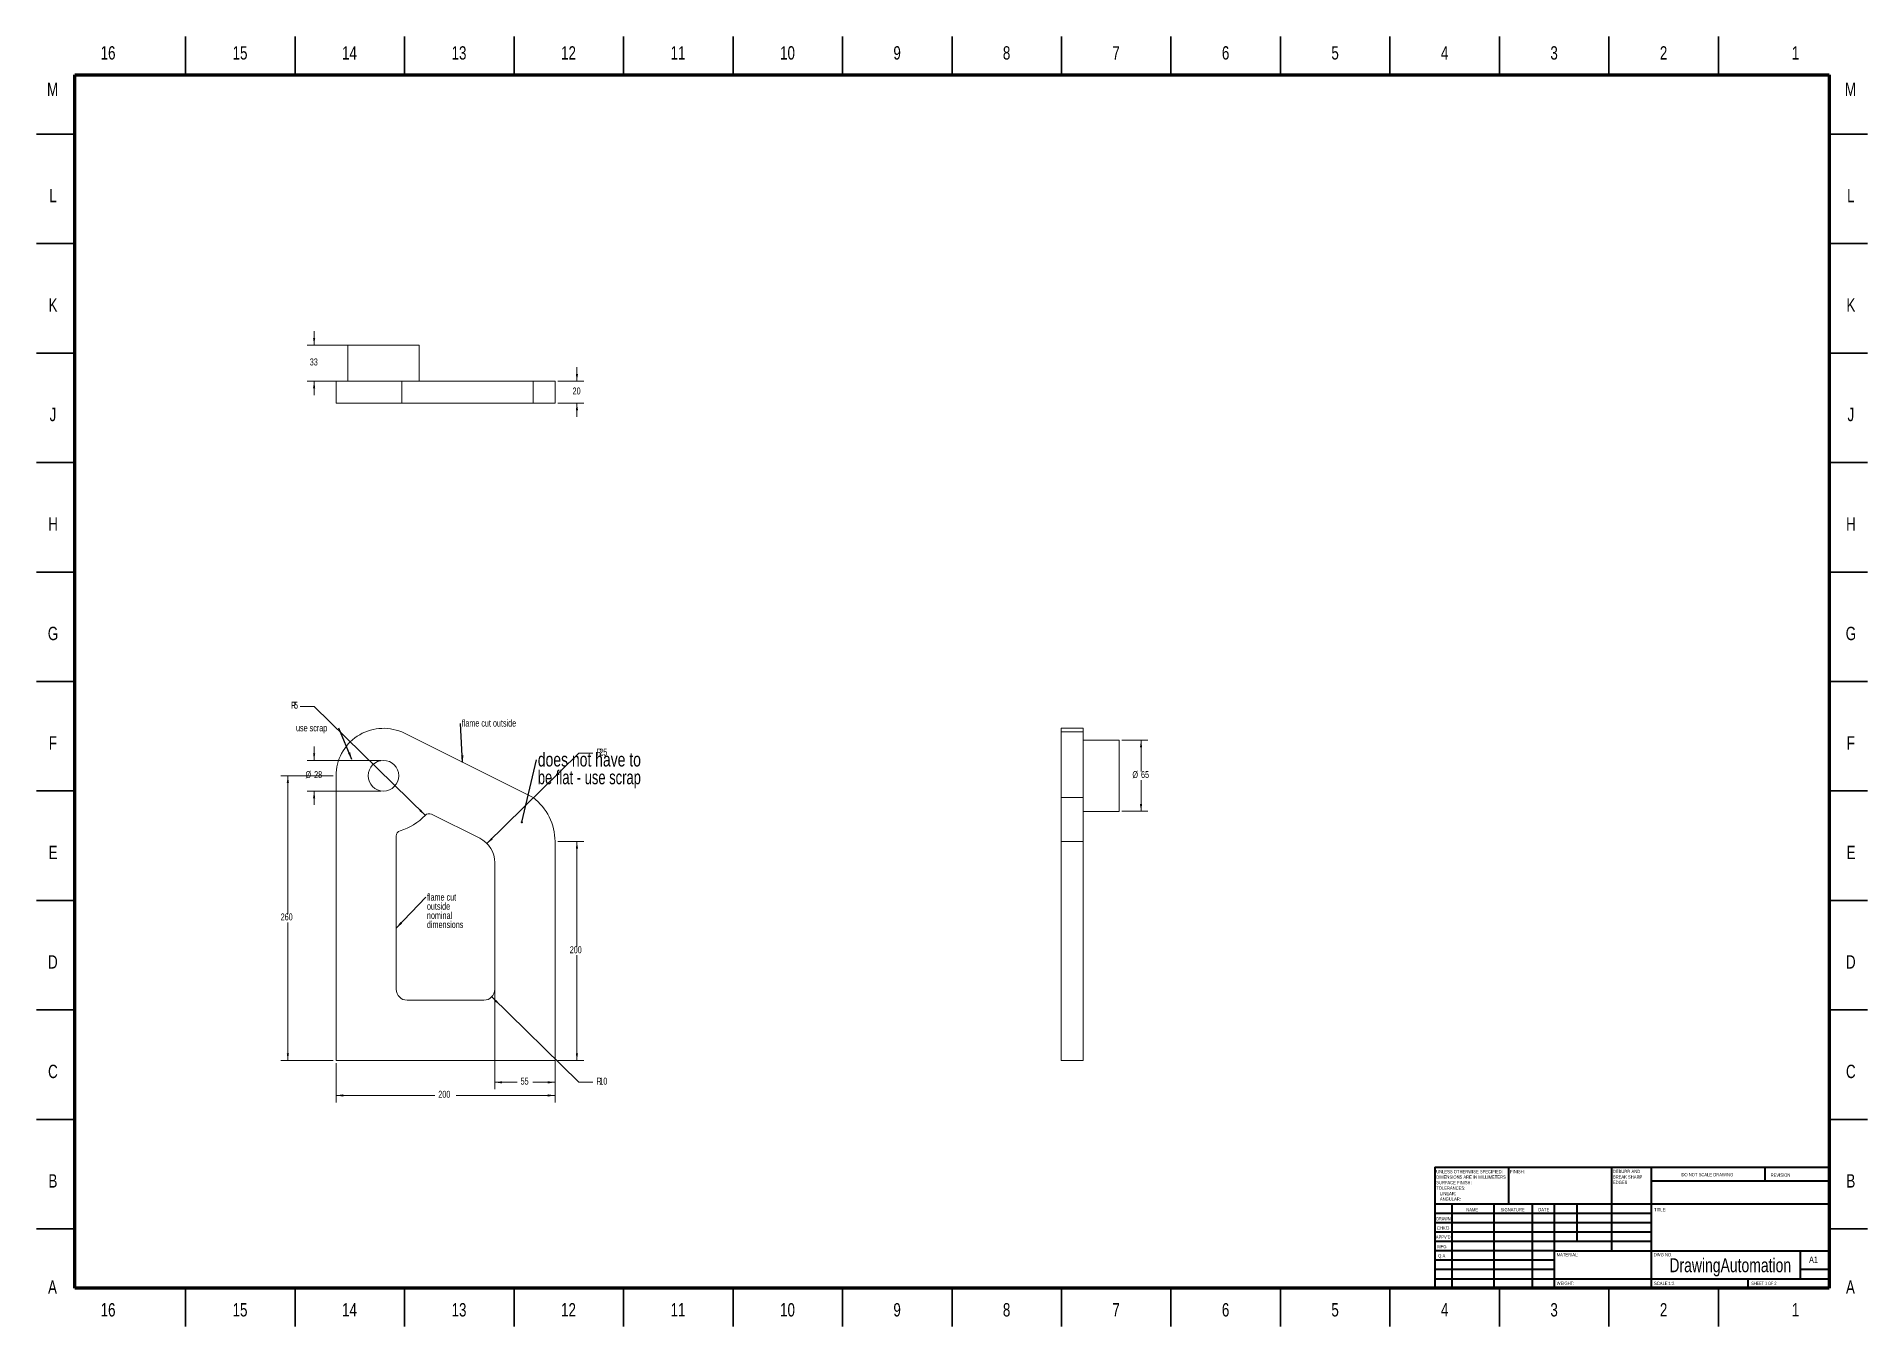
# Model space of a CAD drawing. Header units: millimetres. Extents: x 2 to 838, y 2 to 592.
import ezdxf

# ---------------------------------------------------------------- set-up
doc = ezdxf.new("R2010")
doc.units = ezdxf.units.MM
doc.styles.add('SLDTEXTSTYLE0', font='TXT', dxfattribs={"width": 0.75})
doc.styles.add('SLDTEXTSTYLE1', font='TXT', dxfattribs={"width": 0.686449})
doc.styles.add('SLDTEXTSTYLE2', font='TXT', dxfattribs={"width": 0.6875})
doc.styles.add('SLDTEXTSTYLE3', font='TXT', dxfattribs={"width": 0.697368})
doc.dimstyles.new('SLDDIMSTYLE0', dxfattribs={"dimtxt": 3.175, "dimasz": 3.302, "dimexe": 0, "dimexo": 0.0625, "dimgap": 0.79375, "dimtad": 0, "dimtih": 1, "dimtoh": 1, "dimlfac": 2, "dimrnd": 1e-09, "dimzin": 12, "dimdsep": 46, "dimtxsty": 'SLDTEXTSTYLE0', "dimsah": 1, "dimcen": 0.09, "dimadec": 0, "dimazin": 3, "dimtfac": 1, "dimtofl": 0, "dimtmove": 0, "dimatfit": 3, "dimfxl": 1, "dimfrac": 2, "dimtolj": 1, "dimtzin": 12, "dimarcsym": 0})
doc.dimstyles.new('SLDDIMSTYLE1', dxfattribs={"dimtxt": 3.175, "dimasz": 3.302, "dimexe": 0, "dimexo": 0.0625, "dimgap": 0.79375, "dimtad": 0, "dimtih": 1, "dimtoh": 1, "dimlfac": 2, "dimrnd": 1e-09, "dimzin": 12, "dimdsep": 46, "dimtxsty": 'SLDTEXTSTYLE0', "dimsah": 1, "dimcen": 0, "dimadec": 0, "dimazin": 3, "dimtfac": 1, "dimtofl": 0, "dimtmove": 0, "dimatfit": 3, "dimfxl": 1, "dimfrac": 2, "dimtolj": 1, "dimtzin": 12, "dimarcsym": 0})
doc.dimstyles.new('SLDDIMSTYLE2', dxfattribs={"dimtxt": 3.175, "dimasz": 3.302, "dimexe": 0, "dimexo": 0.0625, "dimgap": 0.79375, "dimtad": 0, "dimtih": 1, "dimtoh": 1, "dimlfac": 2, "dimrnd": 1e-09, "dimzin": 12, "dimdsep": 46, "dimtxsty": 'SLDTEXTSTYLE0', "dimsah": 1, "dimcen": 0.09, "dimadec": 0, "dimazin": 3, "dimtfac": 1, "dimtmove": 0, "dimatfit": 0, "dimfxl": 1, "dimfrac": 2, "dimtolj": 1, "dimtzin": 12, "dimarcsym": 0})
doc.dimstyles.new('SLDDIMSTYLE3', dxfattribs={"dimtxt": 0.18, "dimasz": 3.302, "dimexe": 0, "dimexo": 0.0625, "dimgap": 0, "dimtad": 0, "dimtih": 1, "dimtoh": 1, "dimdec": 0, "dimrnd": 1e-09, "dimzin": 0, "dimdsep": 46, "dimtxsty": 'Standard', "dimsah": 1, "dimcen": 0.09, "dimadec": 0, "dimazin": 0, "dimtfac": 3.302, "dimtdec": 0, "dimtofl": 0, "dimtmove": 0, "dimatfit": 3, "dimfxl": 1, "dimfrac": 2, "dimtolj": 1, "dimtzin": 0, "dimarcsym": 0})
doc.dimstyles.new('SLDDIMSTYLE4', dxfattribs={"dimtxt": 0.18, "dimasz": 1.016, "dimexe": 0, "dimexo": 0.0625, "dimgap": 0, "dimtad": 0, "dimtih": 1, "dimtoh": 1, "dimdec": 0, "dimrnd": 1e-09, "dimzin": 0, "dimdsep": 46, "dimtxsty": 'Standard', "dimblk1": 'DOT', "dimblk2": 'DOT', "dimsah": 1, "dimcen": 0.09, "dimadec": 0, "dimazin": 0, "dimtfac": 1.016, "dimtdec": 0, "dimtofl": 0, "dimtmove": 0, "dimatfit": 3, "dimldrblk": 'DOT', "dimfxl": 1, "dimfrac": 2, "dimtolj": 1, "dimtzin": 0, "dimarcsym": 0})

# ---------------------------------------------------------------- blocks, each defined once
blk = doc.blocks.new('SW_NOTE_0')
at = {"color": 0, "linetype": 'Continuous', "lineweight": 0, "char_height": 1.5, "attachment_point": 1, "style": 'SLDTEXTSTYLE0'}
for s, insert in [('UNLESS OTHERWISE SPECIFIED:', (0, 1.93)), ('TOLERANCES:', (0, -5.57)), ('SURFACE FINISH:', (0, -3.07)), ('DIMENSIONS ARE IN MILLIMETERS', (0, -0.57)), ('LINEAR:', (1.69, -8.07)), ('ANGULAR:', (1.69, -10.57))]:
    blk.add_mtext(s, dxfattribs=dict(at, insert=insert))
blk = doc.blocks.new('SW_NOTE_1')
at = {"color": 0, "linetype": 'Continuous', "lineweight": 0, "char_height": 1.5, "attachment_point": 1, "style": 'SLDTEXTSTYLE0'}
for s, insert in [('DEBURR AND', (0, 1.93)), ('BREAK SHARP', (0, -0.57)), ('EDGES', (0, -3.07))]:
    blk.add_mtext(s, dxfattribs=dict(at, insert=insert))
blk = doc.blocks.new('_D')
at = {"color": 7, "linetype": 'Continuous', "lineweight": 0}
for p, q in [((137.96, 253.96), (114.05, 253.96)), ((117.22, 253.96), (117.22, 190.93)), ((117.22, 123.96), (117.22, 186.98)), ((137.96, 123.96), (114.05, 123.96))]:
    blk.add_line(p, q, dxfattribs=at)
for points in [[(117.22, 253.96), (116.72, 250.65), (117.73, 250.65)], [(117.22, 123.96), (117.73, 127.26), (116.72, 127.26)]]:
    blk.add_solid(points, dxfattribs=at)
at = {"color": 7, "linetype": 'Continuous', "lineweight": 0, "insert": (113.94, 191.08), "char_height": 3.175, "attachment_point": 1, "style": 'SLDTEXTSTYLE0'}
blk.add_mtext('260', dxfattribs=at)
blk = doc.blocks.new('_D_1')
at = {"color": 7, "linetype": 'Continuous', "lineweight": 0}
for p, q in [((240.5, 223.96), (252.4, 223.96)), ((249.22, 223.96), (249.22, 175.93)), ((249.22, 123.96), (249.22, 171.98)), ((240.5, 123.96), (252.4, 123.96))]:
    blk.add_line(p, q, dxfattribs=at)
for points in [[(249.22, 223.96), (248.72, 220.65), (249.73, 220.65)], [(249.22, 123.96), (249.73, 127.26), (248.72, 127.26)]]:
    blk.add_solid(points, dxfattribs=at)
at = {"color": 7, "linetype": 'Continuous', "lineweight": 0, "insert": (245.94, 176.08), "char_height": 3.175, "attachment_point": 1, "style": 'SLDTEXTSTYLE0'}
blk.add_mtext('200', dxfattribs=at)
blk = doc.blocks.new('_D_2')
at = {"color": 7, "linetype": 'Continuous', "lineweight": 0}
for p, q in [((139.22, 122.69), (139.22, 104.78)), ((239.22, 122.69), (239.22, 104.78)), ((139.22, 107.96), (184.35, 107.96)), ((239.22, 107.96), (194.1, 107.96))]:
    blk.add_line(p, q, dxfattribs=at)
for points in [[(139.22, 107.96), (142.53, 107.45), (142.53, 108.46)], [(239.22, 107.96), (235.92, 108.46), (235.92, 107.45)]]:
    blk.add_solid(points, dxfattribs=at)
at = {"color": 7, "linetype": 'Continuous', "lineweight": 0, "insert": (185.94, 110.08), "char_height": 3.175, "attachment_point": 1, "style": 'SLDTEXTSTYLE0'}
blk.add_mtext('200', dxfattribs=at)
blk = doc.blocks.new('_D_3')
at = {"color": 7, "linetype": 'Continuous', "lineweight": 0}
for p, q in [((211.72, 185.44), (211.72, 110.78)), ((239.22, 185.44), (239.22, 110.78)), ((211.72, 113.96), (221.91, 113.96)), ((239.22, 113.96), (229.04, 113.96))]:
    blk.add_line(p, q, dxfattribs=at)
for points in [[(211.72, 113.96), (215.03, 113.45), (215.03, 114.46)], [(239.22, 113.96), (235.92, 114.46), (235.92, 113.45)]]:
    blk.add_solid(points, dxfattribs=at)
at = {"color": 7, "linetype": 'Continuous', "lineweight": 0, "insert": (223.5, 116.08), "char_height": 3.175, "attachment_point": 1, "style": 'SLDTEXTSTYLE0'}
blk.add_mtext('55', dxfattribs=at)
blk = doc.blocks.new('_D_4')
at = {"color": 7, "linetype": 'Continuous', "lineweight": 0}
for p, q in [((210.3, 152.96), (250.17, 113.96)), ((250.17, 113.96), (256.52, 113.96))]:
    blk.add_line(p, q, dxfattribs=at)
blk.add_solid([(210.3, 152.96), (212.3, 150.29), (213.01, 151.01)], dxfattribs=at)
at = {"color": 7, "linetype": 'Continuous', "lineweight": 0, "attachment_point": 1, "style": 'SLDTEXTSTYLE0'}
for s, insert, char_height in [('R', (258.11, 116.08), 3.17), ('10', (259.43, 116.08), 3.175)]:
    blk.add_mtext(s, dxfattribs=dict(at, insert=insert, char_height=char_height))
blk = doc.blocks.new('_D_5')
at = {"color": 7, "linetype": 'Continuous', "lineweight": 0}
for p, q in [((208.15, 222.99), (250.17, 264.24)), ((250.17, 264.24), (256.52, 264.24))]:
    blk.add_line(p, q, dxfattribs=at)
blk.add_solid([(208.15, 222.99), (210.86, 224.94), (210.15, 225.67)], dxfattribs=at)
at = {"color": 7, "linetype": 'Continuous', "lineweight": 0, "attachment_point": 1, "style": 'SLDTEXTSTYLE0'}
for s, insert, char_height in [('R', (258.11, 266.35), 3.17), ('25', (259.43, 266.35), 3.175)]:
    blk.add_mtext(s, dxfattribs=dict(at, insert=insert, char_height=char_height))
blk = doc.blocks.new('_D_6')
at = {"color": 7, "linetype": 'Continuous', "lineweight": 0}
for p, q in [((129.2, 285.62), (122.85, 285.62)), ((179.95, 235.91), (129.2, 285.62))]:
    blk.add_line(p, q, dxfattribs=at)
blk.add_solid([(179.95, 235.91), (177.95, 238.58), (177.24, 237.86)], dxfattribs=at)
at = {"color": 7, "linetype": 'Continuous', "lineweight": 0, "char_height": 3.17, "attachment_point": 1, "style": 'SLDTEXTSTYLE0'}
for s, insert in [('R', (118.64, 287.74)), ('5', (119.95, 287.74))]:
    blk.add_mtext(s, dxfattribs=dict(at, insert=insert))
blk = doc.blocks.new('_D_7')
at = {"color": 7, "linetype": 'Continuous', "lineweight": 0}
for p, q in [((159.62, 260.96), (126.05, 260.96)), ((129.22, 260.96), (129.22, 267.31)), ((159.62, 246.96), (126.05, 246.96)), ((129.22, 246.96), (129.22, 240.61))]:
    blk.add_line(p, q, dxfattribs=at)
for points in [[(129.22, 260.96), (129.73, 264.26), (128.72, 264.26)], [(129.22, 246.96), (128.72, 243.65), (129.73, 243.65)]]:
    blk.add_solid(points, dxfattribs=at)
at = {"color": 7, "linetype": 'Continuous', "lineweight": 0, "char_height": 3.175, "attachment_point": 1, "style": 'SLDTEXTSTYLE0'}
for s, insert in [('%%c', (125.28, 256.08)), ('28', (129.22, 256.08))]:
    blk.add_mtext(s, dxfattribs=dict(at, insert=insert))
blk = doc.blocks.new('SW_NOTE_2')
at = {"color": 0, "linetype": 'Continuous', "lineweight": 0, "insert": (-19.61, 1.74), "char_height": 3.175, "attachment_point": 1, "style": 'SLDTEXTSTYLE0'}
blk.add_mtext('use scrap', dxfattribs=at)
blk = doc.blocks.new('SW_NOTE_3')
at = {"color": 0, "linetype": 'Continuous', "lineweight": 0, "char_height": 6.35, "attachment_point": 1}
for s, insert, style in [('does not have to', (0.54, 3.25), 'SLDTEXTSTYLE0'), ('be flat - use scrap', (0.54, -4.86), 'SLDTEXTSTYLE3')]:
    blk.add_mtext(s, dxfattribs=dict(at, insert=insert, style=style))
blk = doc.blocks.new('_DOT')
at = {"color": 0, "linetype": 'ByBlock', "lineweight": -2}
blk.add_line((-0.5, 0), (-1, 0), dxfattribs=at)
at = {"color": 0, "linetype": 'ByBlock', "const_width": 0.5}
blk.add_lwpolyline([(-0.25, 0, 1), (0.25, 0, 1)], format="xyb", close=True, dxfattribs=at)
blk = doc.blocks.new('SW_NOTE_4')
at = {"color": 0, "linetype": 'Continuous', "lineweight": 0, "insert": (0.54, 1.71), "char_height": 3.175, "attachment_point": 1, "style": 'SLDTEXTSTYLE0'}
blk.add_mtext('flame cut outside', dxfattribs=at)
blk = doc.blocks.new('SW_NOTE_5')
at = {"color": 0, "linetype": 'Continuous', "lineweight": 0, "char_height": 3.175, "attachment_point": 1, "style": 'SLDTEXTSTYLE0'}
for s, insert in [('flame cut', (0.51, 1.57)), ('outside', (0.51, -2.61)), ('nominal', (0.51, -6.78)), ('dimensions', (0.51, -10.96))]:
    blk.add_mtext(s, dxfattribs=dict(at, insert=insert))
blk = doc.blocks.new('_D_8')
at = {"color": 7, "linetype": 'Continuous', "lineweight": 0}
for p, q in [((129.22, 450.64), (129.22, 456.99)), ((175.87, 450.64), (126.05, 450.64)), ((175.87, 434.14), (126.05, 434.14)), ((129.22, 434.14), (129.22, 427.79))]:
    blk.add_line(p, q, dxfattribs=at)
for points in [[(129.22, 450.64), (129.73, 453.94), (128.72, 453.94)], [(129.22, 434.14), (128.72, 430.84), (129.73, 430.84)]]:
    blk.add_solid(points, dxfattribs=at)
at = {"color": 7, "linetype": 'Continuous', "lineweight": 0, "insert": (127.25, 444.51), "char_height": 3.175, "attachment_point": 1, "style": 'SLDTEXTSTYLE0'}
blk.add_mtext('33', dxfattribs=at)
blk = doc.blocks.new('_D_9')
at = {"color": 7, "linetype": 'Continuous', "lineweight": 0}
for p, q in [((249.22, 434.14), (249.22, 440.49)), ((240.5, 434.14), (252.4, 434.14)), ((240.5, 424.14), (252.4, 424.14)), ((249.22, 424.14), (249.22, 417.79))]:
    blk.add_line(p, q, dxfattribs=at)
for points in [[(249.22, 434.14), (249.73, 437.44), (248.72, 437.44)], [(249.22, 424.14), (248.72, 420.84), (249.73, 420.84)]]:
    blk.add_solid(points, dxfattribs=at)
at = {"color": 7, "linetype": 'Continuous', "lineweight": 0, "insert": (247.25, 431.26), "char_height": 3.175, "attachment_point": 1, "style": 'SLDTEXTSTYLE0'}
blk.add_mtext('20', dxfattribs=at)
blk = doc.blocks.new('_D_10')
at = {"color": 7, "linetype": 'Continuous', "lineweight": 0}
for p, q in [((498.1, 270.21), (510, 270.21)), ((506.82, 270.21), (506.82, 255.93)), ((506.82, 237.71), (506.82, 251.98)), ((498.1, 237.71), (510, 237.71))]:
    blk.add_line(p, q, dxfattribs=at)
for points in [[(506.82, 270.21), (506.32, 266.9), (507.33, 266.9)], [(506.82, 237.71), (507.33, 241.01), (506.32, 241.01)]]:
    blk.add_solid(points, dxfattribs=at)
at = {"color": 7, "linetype": 'Continuous', "lineweight": 0, "char_height": 3.175, "attachment_point": 1, "style": 'SLDTEXTSTYLE0'}
for s, insert in [('%%c', (502.88, 256.08)), ('65', (506.82, 256.08))]:
    blk.add_mtext(s, dxfattribs=dict(at, insert=insert))

msp = doc.modelspace()

# ---------------------------------------------------------------- linework, layer by layer
at = {"color": 7, "linetype": 'Continuous', "lineweight": 30}
for p, q in [((70.5, 574), (70.5, 591.5)), ((120.5, 574), (120.5, 591.5)), ((170.5, 574), (170.5, 591.5)), ((220.5, 574), (220.5, 591.5)), ((270.5, 574), (270.5, 591.5)), ((320.5, 574), (320.5, 591.5)), ((370.5, 574), (370.5, 591.5)), ((420.5, 591.5), (420.5, 574)), ((420.5, 574), (420.5, 591.5)), ((470.5, 574), (470.5, 591.5)), ((520.5, 574), (520.5, 591.5)), ((570.5, 574), (570.5, 591.5)), ((620.5, 574), (620.5, 591.5)), ((670.5, 574), (670.5, 591.5)), ((720.5, 574), (720.5, 591.5)), ((770.5, 574), (770.5, 591.5)), ((20, 547), (2.5, 547)), ((821, 547), (838.5, 547)), ((20, 497), (2.5, 497)), ((821, 497), (838.5, 497)), ((20, 447), (2.5, 447)), ((821, 447), (838.5, 447)), ((20, 397), (2.5, 397)), ((821, 397), (838.5, 397)), ((20, 347), (2.5, 347)), ((821, 347), (838.5, 347)), ((2.5, 297), (20, 297)), ((20, 297), (2.5, 297)), ((838.5, 297), (821, 297)), ((821, 297), (838.5, 297)), ((20, 247), (2.5, 247)), ((821, 247), (838.5, 247)), ((20, 197), (2.5, 197)), ((821, 197), (838.5, 197)), ((20, 147), (2.5, 147)), ((821, 147), (838.5, 147)), ((20, 97), (2.5, 97)), ((821, 97), (838.5, 97)), ((20, 47), (2.5, 47)), ((821, 47), (838.5, 47)), ((70.5, 20), (70.5, 2.5)), ((120.5, 20), (120.5, 2.5)), ((170.5, 20), (170.5, 2.5)), ((220.5, 20), (220.5, 2.5)), ((270.5, 20), (270.5, 2.5)), ((320.5, 20), (320.5, 2.5)), ((370.5, 20), (370.5, 2.5)), ((420.5, 2.5), (420.5, 20)), ((420.5, 20), (420.5, 2.5)), ((470.5, 20), (470.5, 2.5)), ((520.5, 20), (520.5, 2.5)), ((570.5, 20), (570.5, 2.5)), ((620.5, 20), (620.5, 2.5)), ((670.5, 20), (670.5, 2.5)), ((720.5, 20), (720.5, 2.5)), ((770.5, 20), (770.5, 2.5))]:
    msp.add_line(p, q, dxfattribs=at)
at = {"color": 7, "linetype": 'Continuous', "lineweight": 60}
for p, q in [((20, 20), (20, 574)), ((20, 574), (821, 574)), ((821, 574), (821, 20)), ((821, 20), (20, 20))]:
    msp.add_line(p, q, dxfattribs=at)
at = {"color": 7, "linetype": 'Continuous', "lineweight": 15}
for p, q in [((144.6417, 450.64), (144.6417, 434.14)), ((177.1417, 450.64), (144.6417, 450.64)), ((177.1417, 434.14), (177.1417, 450.64)), ((139.225, 424.14), (139.225, 434.14)), ((139.225, 434.14), (169.225, 434.14)), ((169.225, 424.14), (169.225, 434.14)), ((169.225, 434.14), (229.225, 434.14)), ((229.225, 424.14), (229.225, 434.14)), ((239.225, 434.14), (229.225, 434.14)), ((239.225, 424.14), (239.225, 434.14)), ((139.225, 424.14), (169.225, 424.14)), ((169.225, 424.14), (229.225, 424.14)), ((239.225, 424.14), (229.225, 424.14)), ((169.225, 273.9567), (229.225, 243.9567)), ((480.325, 275.6233), (470.325, 275.6233)), ((470.325, 275.6233), (470.325, 273.9567)), ((470.325, 273.9567), (480.325, 273.9567)), ((470.325, 273.9567), (470.325, 243.9567)), ((480.325, 275.6233), (480.325, 273.9567)), ((480.325, 273.9567), (480.325, 243.9567)), ((496.825, 270.2067), (480.325, 270.2067)), ((496.825, 253.9567), (496.825, 270.2067)), ((139.225, 123.9567), (139.225, 253.9567)), ((496.825, 237.7067), (496.825, 253.9567)), ((470.325, 223.9567), (470.325, 243.9567)), ((470.325, 243.9567), (480.325, 243.9567)), ((480.325, 223.9567), (480.325, 243.9567)), ((182.8569, 236.3948), (204.8152, 225.4156)), ((480.325, 237.7067), (496.825, 237.7067)), ((166.725, 156.4567), (166.725, 226.4409)), ((239.225, 123.9567), (239.225, 223.9567)), ((470.325, 223.9567), (480.325, 223.9567)), ((470.325, 123.9567), (470.325, 223.9567)), ((480.325, 123.9567), (480.325, 223.9567)), ((211.725, 214.2353), (211.725, 156.4567)), ((206.725, 151.4567), (171.725, 151.4567)), ((139.225, 123.9567), (239.225, 123.9567)), ((470.325, 123.9567), (480.325, 123.9567))]:
    msp.add_line(p, q, dxfattribs=at)
at = {"color": 7, "linetype": 'Continuous', "lineweight": 40}
for p, q in [((641, 75.25), (821, 75.25)), ((641, 75.25), (641, 20)), ((674.8, 58.25), (674.8, 75.25)), ((721.6, 75.25), (721.6, 37)), ((739.8, 75.25), (739.8, 20)), ((791.8, 68.875), (791.8, 75.25)), ((821, 68.875), (739.8, 68.875)), ((821, 58.25), (641, 58.25)), ((739.8, 54), (641, 54)), ((648.8, 58.25), (648.8, 20)), ((667.991, 58.25), (667.991, 20)), ((685.3989, 58.25), (685.3989, 20)), ((695.6, 20), (695.6, 58.25)), ((706, 41.25), (706, 58.25)), ((739.8, 49.75), (641, 49.75)), ((739.8, 45.5), (641, 45.5)), ((739.8, 41.25), (641, 41.25)), ((695.6, 37), (641, 37)), ((695.6, 37), (821, 37)), ((808, 24.25), (808, 37)), ((695.6, 32.7499), (641, 32.7499)), ((695.6, 28.5), (641, 28.5)), ((821, 28.5), (808, 28.5)), ((641, 24.25), (821, 24.25)), ((784, 20), (784, 24.25))]:
    msp.add_line(p, q, dxfattribs=at)
at = {"color": 7, "linetype": 'Continuous', "lineweight": 15}
msp.add_circle((160.8917, 253.9567), 7, dxfattribs=at)
for centre, radius, start, end in [((160.8917, 253.9567), 21.6667, 67.3801351, 180), ((214.225, 223.9567), 25, 0, 53.1301024), ((160.8917, 253.9567), 26.25, 286.8492796, 316.4787282), ((181.7388, 234.1587), 2.5, 63.4349488, 136.4787282), ((169.225, 226.4409), 2.5, 106.8492796, 180), ((199.225, 214.2353), 12.5, 0, 63.4349488), ((171.725, 156.4567), 5, 180, 270), ((206.725, 156.4567), 5, 270, 0)]:
    msp.add_arc(centre, radius, start, end, dxfattribs=at)

# ---------------------------------------------------------------- block references
at = {"color": 7, "linetype": 'Continuous', "lineweight": 0}
for name, p in [('SW_NOTE_2', (140.5531, 275.6627)), ('SW_NOTE_4', (196.0863, 277.8715)), ('SW_NOTE_3', (230.8259, 261.2828)), ('SW_NOTE_5', (180.2234, 198.5543)), ('SW_NOTE_0', (641.5937, 71.9874)), ('SW_NOTE_1', (722.3092, 72.0695))]:
    msp.add_blockref(name, p, dxfattribs=at)

# ---------------------------------------------------------------- texts
for s, insert, char_height, attachment_point, style in [('16', (35.1272, 587.1137), 6.096, 2, 'SLDTEXTSTYLE0'), ('15', (95.3772, 587.1137), 6.096, 2, 'SLDTEXTSTYLE0'), ('14', (145.3772, 587.1137), 6.096, 2, 'SLDTEXTSTYLE0'), ('13', (195.3772, 587.1137), 6.096, 2, 'SLDTEXTSTYLE0'), ('12', (245.3772, 587.1137), 6.096, 2, 'SLDTEXTSTYLE0'), ('11', (295.3772, 587.1137), 6.096, 2, 'SLDTEXTSTYLE0'), ('10', (345.3772, 587.1137), 6.096, 2, 'SLDTEXTSTYLE0'), ('9', (395.4386, 587.1137), 6.096, 2, 'SLDTEXTSTYLE0'), ('8', (445.4386, 587.1137), 6.096, 2, 'SLDTEXTSTYLE0'), ('7', (495.4386, 587.1137), 6.096, 2, 'SLDTEXTSTYLE0'), ('6', (545.4386, 587.1137), 6.096, 2, 'SLDTEXTSTYLE0'), ('5', (595.4386, 587.1137), 6.096, 2, 'SLDTEXTSTYLE0'), ('4', (645.4386, 587.1137), 6.096, 2, 'SLDTEXTSTYLE0'), ('3', (695.4386, 587.1137), 6.096, 2, 'SLDTEXTSTYLE0'), ('2', (745.4386, 587.1137), 6.096, 2, 'SLDTEXTSTYLE0'), ('1', (805.6886, 587.1137), 6.096, 2, 'SLDTEXTSTYLE0'), ('M', (9.7904, 570.4757), 6.096, 2, 'SLDTEXTSTYLE0'), ('M', (830.7904, 570.4757), 6.096, 2, 'SLDTEXTSTYLE0'), ('L', (9.9344, 521.9757), 6.096, 2, 'SLDTEXTSTYLE0'), ('L', (830.9344, 521.9757), 6.096, 2, 'SLDTEXTSTYLE0'), ('K', (9.9809, 471.9757), 6.096, 2, 'SLDTEXTSTYLE0'), ('K', (830.9809, 471.9757), 6.096, 2, 'SLDTEXTSTYLE0'), ('J', (9.945, 421.9757), 6.096, 2, 'SLDTEXTSTYLE0'), ('J', (830.945, 421.9757), 6.096, 2, 'SLDTEXTSTYLE0'), ('H', (9.9852, 371.9757), 6.096, 2, 'SLDTEXTSTYLE0'), ('H', (830.9852, 371.9757), 6.096, 2, 'SLDTEXTSTYLE0'), ('G', (9.9809, 321.9757), 6.096, 2, 'SLDTEXTSTYLE0'), ('G', (830.9809, 321.9757), 6.096, 2, 'SLDTEXTSTYLE0'), ('F', (9.9365, 271.9757), 6.096, 2, 'SLDTEXTSTYLE0'), ('F', (830.9365, 271.9757), 6.096, 2, 'SLDTEXTSTYLE0'), ('E', (10.0106, 221.9757), 6.096, 2, 'SLDTEXTSTYLE0'), ('E', (831.0106, 221.9757), 6.096, 2, 'SLDTEXTSTYLE0'), ('D', (9.9302, 171.9757), 6.096, 2, 'SLDTEXTSTYLE0'), ('D', (830.9302, 171.9757), 6.096, 2, 'SLDTEXTSTYLE0'), ('C', (9.9365, 121.9757), 6.096, 2, 'SLDTEXTSTYLE0'), ('C', (830.9365, 121.9757), 6.096, 2, 'SLDTEXTSTYLE0'), ('B', (9.9534, 71.9757), 6.096, 2, 'SLDTEXTSTYLE0'), ('FINISH:', (675.3713, 73.9193), 1.5, 1, 'SLDTEXTSTYLE0'), ('DO NOT SCALE DRAWING', (753.6146, 72.533), 1.5, 1, 'SLDTEXTSTYLE0'), ('REVISION', (794.3276, 72.3349), 1.5, 1, 'SLDTEXTSTYLE0'), ('B', (830.9534, 71.9757), 6.096, 2, 'SLDTEXTSTYLE0'), ('DRAWN', (641.6434, 52.3848), 1.5, 1, 'SLDTEXTSTYLE1'), ('NAME', (655.3222, 56.5015), 1.5, 1, 'SLDTEXTSTYLE0'), ('SIGNATURE', (671.0336, 56.5618), 1.5, 1, 'SLDTEXTSTYLE0'), ('DATE', (688.2147, 56.5762), 1.5, 1, 'SLDTEXTSTYLE0'), ('TITLE:', (741.0902, 56.5762), 1.5, 1, 'SLDTEXTSTYLE0'), ("APPV'D", (641.4017, 44.0659), 1.5, 1, 'SLDTEXTSTYLE0'), ("CHK'D", (641.9392, 48.1619), 1.5, 1, 'SLDTEXTSTYLE0'), ('MFG', (642.124, 39.7158), 1.5, 1, 'SLDTEXTSTYLE0'), ('Q.A', (642.509, 35.5047), 1.5, 1, 'SLDTEXTSTYLE0'), ('MATERIAL:', (696.6459, 35.9861), 1.5, 1, 'SLDTEXTSTYLE0'), ('DWG NO.', (740.953, 35.9861), 1.5, 1, 'SLDTEXTSTYLE0'), ('DrawingAutomation', (775.8813, 33.6069), 6.35, 2, 'SLDTEXTSTYLE0'), ('A1', (811.8712, 34.4064), 2.91042, 1, 'SLDTEXTSTYLE0'), ('A', (9.7566, 23.4757), 6.096, 2, 'SLDTEXTSTYLE0'), ('WEIGHT:', (696.6178, 22.9493), 1.4986, 1, 'SLDTEXTSTYLE0'), ('SCALE:1:2', (741.074, 22.9001), 1.5, 1, 'SLDTEXTSTYLE0'), ('SHEET 1 OF 2', (785.4783, 22.9001), 1.5, 1, 'SLDTEXTSTYLE2'), ('A', (830.7566, 23.4757), 6.096, 2, 'SLDTEXTSTYLE0'), ('16', (35.1272, 13.1137), 6.096, 2, 'SLDTEXTSTYLE0'), ('15', (95.3772, 13.1137), 6.096, 2, 'SLDTEXTSTYLE0'), ('14', (145.3772, 13.1137), 6.096, 2, 'SLDTEXTSTYLE0'), ('13', (195.3772, 13.1137), 6.096, 2, 'SLDTEXTSTYLE0'), ('12', (245.3772, 13.1137), 6.096, 2, 'SLDTEXTSTYLE0'), ('11', (295.3772, 13.1137), 6.096, 2, 'SLDTEXTSTYLE0'), ('10', (345.3772, 13.1137), 6.096, 2, 'SLDTEXTSTYLE0'), ('9', (395.4386, 13.1137), 6.096, 2, 'SLDTEXTSTYLE0'), ('8', (445.4386, 13.1137), 6.096, 2, 'SLDTEXTSTYLE0'), ('7', (495.4386, 13.1137), 6.096, 2, 'SLDTEXTSTYLE0'), ('6', (545.4386, 13.1137), 6.096, 2, 'SLDTEXTSTYLE0'), ('5', (595.4386, 13.1137), 6.096, 2, 'SLDTEXTSTYLE0'), ('4', (645.4386, 13.1137), 6.096, 2, 'SLDTEXTSTYLE0'), ('3', (695.4386, 13.1137), 6.096, 2, 'SLDTEXTSTYLE0'), ('2', (745.4386, 13.1137), 6.096, 2, 'SLDTEXTSTYLE0'), ('1', (805.6886, 13.1137), 6.096, 2, 'SLDTEXTSTYLE0')]:
    msp.add_mtext(s, dxfattribs=dict(at, insert=insert, char_height=char_height, attachment_point=attachment_point, style=style))

# ---------------------------------------------------------------- dimensions: what is measured, and where the dimension line sits
for base, p1, p2, dimstyle, picture, middle in [((129.225, 434.14), (177.1417, 450.64), (177.1417, 434.14), 'SLDDIMSTYLE2', '_D_8', (129.225, 442.39)), ((249.225, 424.14), (239.225, 434.14), (239.225, 424.14), 'SLDDIMSTYLE2', '_D_9', (249.225, 429.14)), ((117.225, 253.9567), (139.225, 123.9567), (139.225, 253.9567), 'SLDDIMSTYLE0', '_D', (117.225, 188.9567)), ((249.225, 223.9567), (239.225, 123.9567), (239.225, 223.9567), 'SLDDIMSTYLE0', '_D_1', (249.225, 173.9567))]:
    dim = msp.add_linear_dim(base=base, p1=p1, p2=p2, angle=90, dimstyle=dimstyle, dxfattribs=at)
    dim.commit()
    dim.dimension.update_dxf_attribs({"geometry": picture, "text_midpoint": middle, "dimtype": 160})
for center, mpoint, picture, middle in [((181.7388, 234.1587), (179.953, 235.9082), '_D_6', (119.9512, 285.6233)), ((199.225, 214.2353), (208.1464, 222.9908), '_D_5', (260.7408, 264.2353)), ((206.725, 156.4567), (210.2993, 152.9603), '_D_4', (260.7408, 113.9567))]:
    dim = msp.add_radius_dim(center=center, mpoint=mpoint, dimstyle='SLDDIMSTYLE1', dxfattribs=at)
    dim.commit()
    dim.dimension.update_dxf_attribs({"geometry": picture, "text_midpoint": middle, "dimtype": 164})
for base, p1, p2, dimstyle, picture, middle in [((506.825, 237.7067), (496.825, 270.2067), (496.825, 237.7067), 'SLDDIMSTYLE0', '_D_10', (506.825, 253.9567)), ((129.225, 260.9567), (160.8917, 246.9567), (160.8917, 260.9567), 'SLDDIMSTYLE2', '_D_7', (129.225, 253.9567))]:
    dim = msp.add_linear_dim(base=base, p1=p1, p2=p2, angle=90, text='%%c<>', dimstyle=dimstyle, dxfattribs=at)
    dim.commit()
    dim.dimension.update_dxf_attribs({"geometry": picture, "text_midpoint": middle, "dimtype": 160})
for base, p1, p2, picture, middle in [((239.225, 113.9567), (211.725, 186.7087), (239.225, 186.7087), '_D_3', (225.475, 113.9567)), ((239.225, 107.9567), (139.225, 123.9567), (239.225, 123.9567), '_D_2', (189.225, 107.9567))]:
    dim = msp.add_linear_dim(base=base, p1=p1, p2=p2, dimstyle='SLDDIMSTYLE0', dxfattribs=at)
    dim.commit()
    dim.dimension.update_dxf_attribs({"geometry": picture, "text_midpoint": middle, "dimtype": 160})

# ---------------------------------------------------------------- leaders
for points, dimstyle in [([(197.0446, 260.0469), (196.0863, 277.8715)], 'SLDDIMSTYLE3'), ([(146.4531, 261.4126), (140.5531, 275.6627)], 'SLDDIMSTYLE3'), ([(224.0421, 232.7443), (230.8259, 261.2828)], 'SLDDIMSTYLE4'), ([(166.725, 184.3831), (180.2234, 198.5543)], 'SLDDIMSTYLE3')]:
    msp.add_leader(points, dimstyle=dimstyle, dxfattribs=at)

doc.saveas('drawing.dxf')
